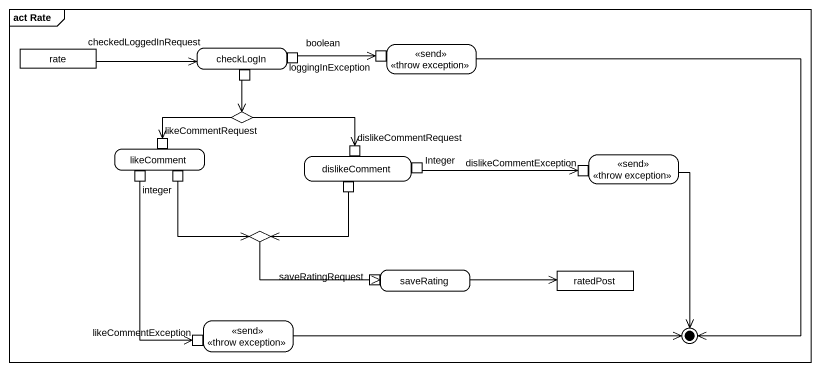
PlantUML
@startuml
mainframe act Rate
hide empty description
state rate <<object>>
state checkLogIn {
  state boolean <<outputPin>>
  state pin1 <<outputPin>>
}
state "<<throw exception>>" as throw_exception <<send>> {
  state loggingInException <<inputPin>>
}
state choice1 <<choice>>
state likeComment {
  state likeCommentRequest <<inputPin>>
  state integer <<outputPin>>
  state pin2 <<outputPin>>
}
state dislikeComment {
  state dislikeCommentRequest <<inputPin>>
  state Integer <<outputPin>>
  state pin3 <<outputPin>>
}
state "<<throw exception>>" as throw_exception_2 <<send>> {
  state dislikeCommentException <<inputPin>>
}
state choice2 <<choice>>
state saveRating {
  state saveRatingRequest <<inputPin>>
}
state ratedPost <<object>>
state "<<throw exception>>" as throw_exception_3 <<send>> {
  state likeCommentException <<inputPin>>
}
rate -right-> checkLogIn : checkedLoggedInRequest
boolean -right-> loggingInException
pin1 --> choice1
choice1 -left-> likeCommentRequest
choice1 -right-> dislikeCommentRequest
integer --> likeCommentException
pin2 --> choice2
Integer -right-> dislikeCommentException
pin3 -left-> choice2
choice2 -right-> saveRating
saveRating -right-> ratedPost
throw_exception --> [*]
throw_exception_2 --> [*]
throw_exception_3 -right-> [*]
@enduml
